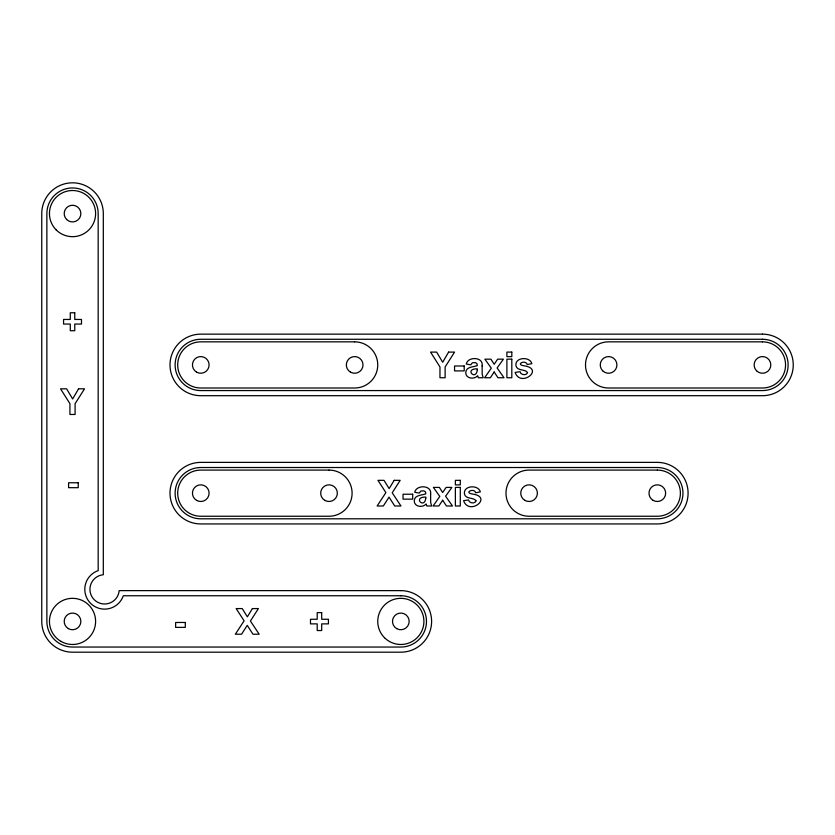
<?xml version="1.0" encoding="UTF-8"?>
<svg xmlns="http://www.w3.org/2000/svg" width="835" height="835" viewBox="0 0 835 835"><rect width="100%" height="100%" fill="white"/><g stroke="black" fill="none" stroke-linecap="round" stroke-linejoin="round"><path stroke-width="1.25" d="M425.777 498.046C424.483 509.726 412.187 496.898 425.777 497.065L425.777 498.046M477.296 369.801C476.002 381.48 463.707 368.652 477.296 368.82L477.296 369.801M430.609 494.143L430.672 502.597L431.674 505.989L426.81 505.989L426.299 504.392A8.35 8.35 0 0 0 426.163 503.954C422.792 507.983 414.254 506.991 414.233 500.916C414.306 494.894 421.706 495.395 425.777 493.861L425.412 491.794L423.815 490.834L420.871 491.022L419.201 493.078L414.734 492.274C416.321 484.436 432.227 484.989 430.609 494.143M482.129 365.897L482.192 374.351L483.194 377.744L478.33 377.744L477.818 376.147A8.36 8.36 0 0 0 477.683 375.719C474.311 379.737 465.773 378.756 465.753 372.671C465.826 366.659 473.226 367.149 477.296 365.626L476.931 363.559L475.334 362.599L472.391 362.787L470.721 364.832L466.264 364.029C467.851 356.19 483.747 356.754 482.129 365.897M476.023 500.843C475.23 504.131 468.842 503.348 468.539 499.935L463.602 500.687C469.072 516.228 493.401 497.138 472.756 494.08C463.185 492.786 474.082 487.41 475.689 492.765L480.334 491.898C478.465 484.394 463.049 485.354 464.458 493.934C465.523 499.518 473.769 497.055 476.023 500.843M527.543 372.598C526.749 375.896 520.362 375.103 520.059 371.69L515.122 372.441C520.602 387.993 544.921 368.903 524.276 365.834C514.704 364.613 525.591 359.133 527.219 364.519L531.853 363.663C529.985 356.148 514.569 357.119 515.978 365.699C517.042 371.272 525.288 368.809 527.543 372.598M78.553 388.818L72.645 398.963L66.602 388.818L60.537 388.818L69.931 403.67L69.931 414.463L75.087 414.463L75.087 403.702L84.523 388.818L78.553 388.818M448.593 352.099L442.675 362.244L436.642 352.099L430.568 352.099L439.961 366.951L439.961 377.744L445.128 377.744L445.128 366.983L454.553 352.099L448.593 352.099M252.4 608.579L247.358 616.825L242.213 608.579L236.159 608.579L244.102 620.843L235.334 634.224L241.545 634.224L247.254 625.363L252.942 634.224L259.184 634.224L250.416 621.042L258.401 608.579L252.4 608.579M394.183 480.334L389.141 488.579L383.996 480.334L377.942 480.334L385.885 492.608L377.128 505.989L383.338 505.989L389.037 497.117L394.725 505.989L400.967 505.989L392.21 492.796L400.184 480.334L394.183 480.334M494.184 371.992L490.364 377.744L484.613 377.744L491.314 368.172L484.895 359.165L490.896 359.165L494.184 364.269L497.65 359.165L503.421 359.165L497.117 367.964L503.996 377.744L497.963 377.744L494.184 371.992M442.665 500.228L438.845 505.989L433.094 505.989L439.794 496.418L433.375 487.41L439.377 487.41L442.665 492.514L446.13 487.41L451.902 487.41L445.598 496.209L452.476 505.989L446.443 505.989L442.665 500.228M74.764 312.781L70.276 312.781L70.276 319.45L63.564 319.45L63.564 324.053L70.276 324.053L70.276 330.712L74.764 330.712L74.764 324.053L81.496 324.053L81.496 319.45L74.764 319.45L74.764 312.781M762.47 334.146L200.776 334.146A30.78 30.78 0 0 0 169.996 364.916A30.78 30.78 0 0 0 200.765 395.696L762.47 395.696A30.78 30.78 0 0 0 793.25 364.916A30.78 30.78 0 0 0 762.47 334.146M762.47 339.271L200.776 339.271A25.645 25.645 0 0 0 175.12 364.916A25.645 25.645 0 0 0 200.765 390.571L762.47 390.571A25.645 25.645 0 0 0 788.125 364.916A25.645 25.645 0 0 0 762.47 339.271M354.666 341.839L200.765 341.839A23.088 23.088 0 0 0 177.688 364.916A23.088 23.088 0 0 0 200.765 388.004L354.666 388.004A23.088 23.088 0 0 0 377.744 364.916A23.088 23.088 0 0 0 354.666 341.839M762.47 341.839L608.579 341.839A23.088 23.088 0 0 0 585.502 364.916A23.088 23.088 0 0 0 608.579 388.004L762.47 388.004A23.088 23.088 0 0 0 785.558 364.916A23.088 23.088 0 0 0 762.47 341.839M511.813 352.099L506.897 352.099L506.897 356.649L511.813 356.649L511.813 352.099M511.813 359.165L506.897 359.165L506.897 377.744L511.813 377.744L511.813 359.165M464.208 365.991L454.553 365.991L454.553 370.907L464.208 370.907L464.208 365.991M657.312 462.381L200.671 462.381A30.78 30.78 0 0 0 169.996 493.214A30.78 30.78 0 0 0 200.765 523.942L657.312 523.942A30.78 30.78 0 0 0 688.092 493.161A30.78 30.78 0 0 0 657.312 462.381M657.312 467.517L200.682 467.517A25.645 25.645 0 0 0 175.12 493.214A25.645 25.645 0 0 0 200.765 518.806L657.312 518.806A25.645 25.645 0 0 0 682.957 493.161A25.645 25.645 0 0 0 657.312 467.517M329.011 470.084L200.765 470.084A23.088 23.088 0 0 0 177.688 493.161A23.088 23.088 0 0 0 200.765 516.249L329.011 516.249A23.088 23.088 0 0 0 352.099 493.161A23.088 23.088 0 0 0 329.011 470.084M657.312 470.084L529.066 470.084A23.088 23.088 0 0 0 505.989 493.161A23.088 23.088 0 0 0 529.066 516.249L657.312 516.249A23.088 23.088 0 0 0 680.4 493.161A23.088 23.088 0 0 0 657.312 470.084M460.294 480.334L455.378 480.334L455.378 484.885L460.294 484.885L460.294 480.334M78.239 482.766L68.585 482.766L68.585 487.682L78.239 487.682L78.239 482.766M460.294 487.41L455.378 487.41L455.378 505.989L460.294 505.989L460.294 487.41M412.688 494.226L403.034 494.226L403.034 499.142L412.688 499.142L412.688 494.226M400.831 590.627L119.186 590.627A14.654 14.654 0 0 1 104.156 603.997A14.654 14.654 0 0 1 89.94 589.771A14.654 14.654 0 0 1 103.31 574.741L103.31 213.593A30.78 30.78 0 0 0 72.53 182.813A30.78 30.78 0 0 0 41.75 213.593L41.75 621.407A30.78 30.78 0 0 0 72.332 652.187L400.831 652.187A30.78 30.78 0 0 0 431.611 621.407A30.78 30.78 0 0 0 400.831 590.627M400.831 595.752L123.309 595.752A19.79 19.79 0 0 1 90.597 603.34A19.79 19.79 0 0 1 98.175 570.629L98.175 213.593A25.645 25.645 0 0 0 72.53 187.948A25.645 25.645 0 0 0 46.875 213.593L46.875 621.407A25.645 25.645 0 0 0 72.353 647.052L400.831 647.052A25.645 25.645 0 0 0 426.476 621.407A25.645 25.645 0 0 0 400.831 595.752M321.694 612.608L317.216 612.608L317.216 619.267L310.495 619.267L310.495 623.87L317.216 623.87L317.216 630.54L321.694 630.54L321.694 623.87L328.426 623.87L328.426 619.267L321.694 619.267L321.694 612.608M185.297 622.472L175.642 622.472L175.642 627.388L185.297 627.388L185.297 622.472M396.656 628.619A8.34 8.34 0 0 0 409.16 621.407A8.34 8.34 0 0 0 396.656 614.184A8.34 8.34 0 0 0 396.656 628.619M384.507 637.731A23.088 23.088 0 0 0 423.126 627.377A23.088 23.088 0 0 0 394.851 599.112A23.088 23.088 0 0 0 384.507 637.731M66.633 219.49A8.34 8.34 0 0 0 80.578 215.754A8.34 8.34 0 0 0 70.37 205.546A8.34 8.34 0 0 0 66.633 219.49M56.206 229.917A23.088 23.088 0 0 0 94.825 219.574A23.088 23.088 0 0 0 66.549 191.298A23.088 23.088 0 0 0 56.206 229.917M68.355 628.619A8.34 8.34 0 0 0 80.859 621.407A8.34 8.34 0 0 0 68.355 614.184A8.34 8.34 0 0 0 68.355 628.619M60.986 641.395A23.088 23.088 0 0 0 95.607 621.407A23.088 23.088 0 0 0 60.986 601.419A23.088 23.088 0 0 0 60.986 641.395M350.491 372.139A8.34 8.34 0 0 0 362.995 364.916A8.34 8.34 0 0 0 350.491 357.704A8.34 8.34 0 0 0 350.491 372.139M196.601 372.139A8.34 8.34 0 0 0 209.105 364.916A8.34 8.34 0 0 0 196.601 357.704A8.34 8.34 0 0 0 196.601 372.139M602.682 370.813A8.34 8.34 0 0 0 616.637 367.076A8.34 8.34 0 0 0 606.419 356.869A8.34 8.34 0 0 0 602.682 370.813M756.573 370.813A8.34 8.34 0 0 0 770.528 367.076A8.34 8.34 0 0 0 760.309 356.869A8.34 8.34 0 0 0 756.573 370.813M196.601 500.384A8.34 8.34 0 0 0 209.105 493.161A8.34 8.34 0 0 0 196.601 485.949A8.34 8.34 0 0 0 196.601 500.384M324.846 500.384A8.34 8.34 0 0 0 337.35 493.161A8.34 8.34 0 0 0 324.846 485.949A8.34 8.34 0 0 0 324.846 500.384M524.902 500.384A8.34 8.34 0 0 0 537.406 493.161A8.34 8.34 0 0 0 524.902 485.949A8.34 8.34 0 0 0 524.902 500.384M653.147 500.384A8.34 8.34 0 0 0 665.652 493.161A8.34 8.34 0 0 0 653.147 485.949A8.34 8.34 0 0 0 653.147 500.384"/></g></svg>
